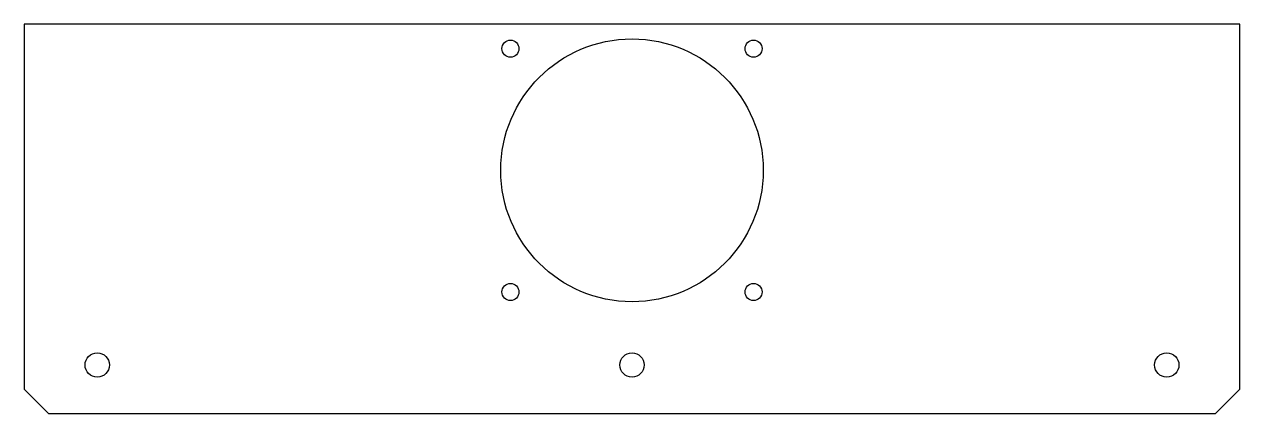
# Model space of a CAD drawing. Header units: millimetres. Extents: x 0 to 250, y -20 to 60.
import ezdxf

# ---------------------------------------------------------------- set-up
doc = ezdxf.new("R2010")
doc.units = ezdxf.units.MM
doc.layers.get('0').update_dxf_attribs({"linetype": 'CONTINUOUS'})

msp = doc.modelspace()

# ---------------------------------------------------------------- linework, layer by layer
msp.add_lwpolyline([(158, 60), (155, 60), (95, 60), (92, 60), (27, 60), (23, 60), (19, 60), (0, 60), (0, 51.75), (0, 49.75), (0, 44.25), (0, 42.25), (0, 34), (0, 30), (0, -15), (5, -20), (245, -20), (250, -15), (250, 0), (250, 4), (250, 60), (231, 60), (227, 60), (223, 60)], close=True)
for centre, radius in [((125, 30), 27), ((100, 55), 1.75), ((150, 55), 1.75), ((100, 5), 1.75), ((150, 5), 1.75), ((15, -10), 2.5), ((125, -10), 2.5), ((235, -10), 2.5)]:
    msp.add_circle(centre, radius)

doc.saveas('drawing.dxf')
